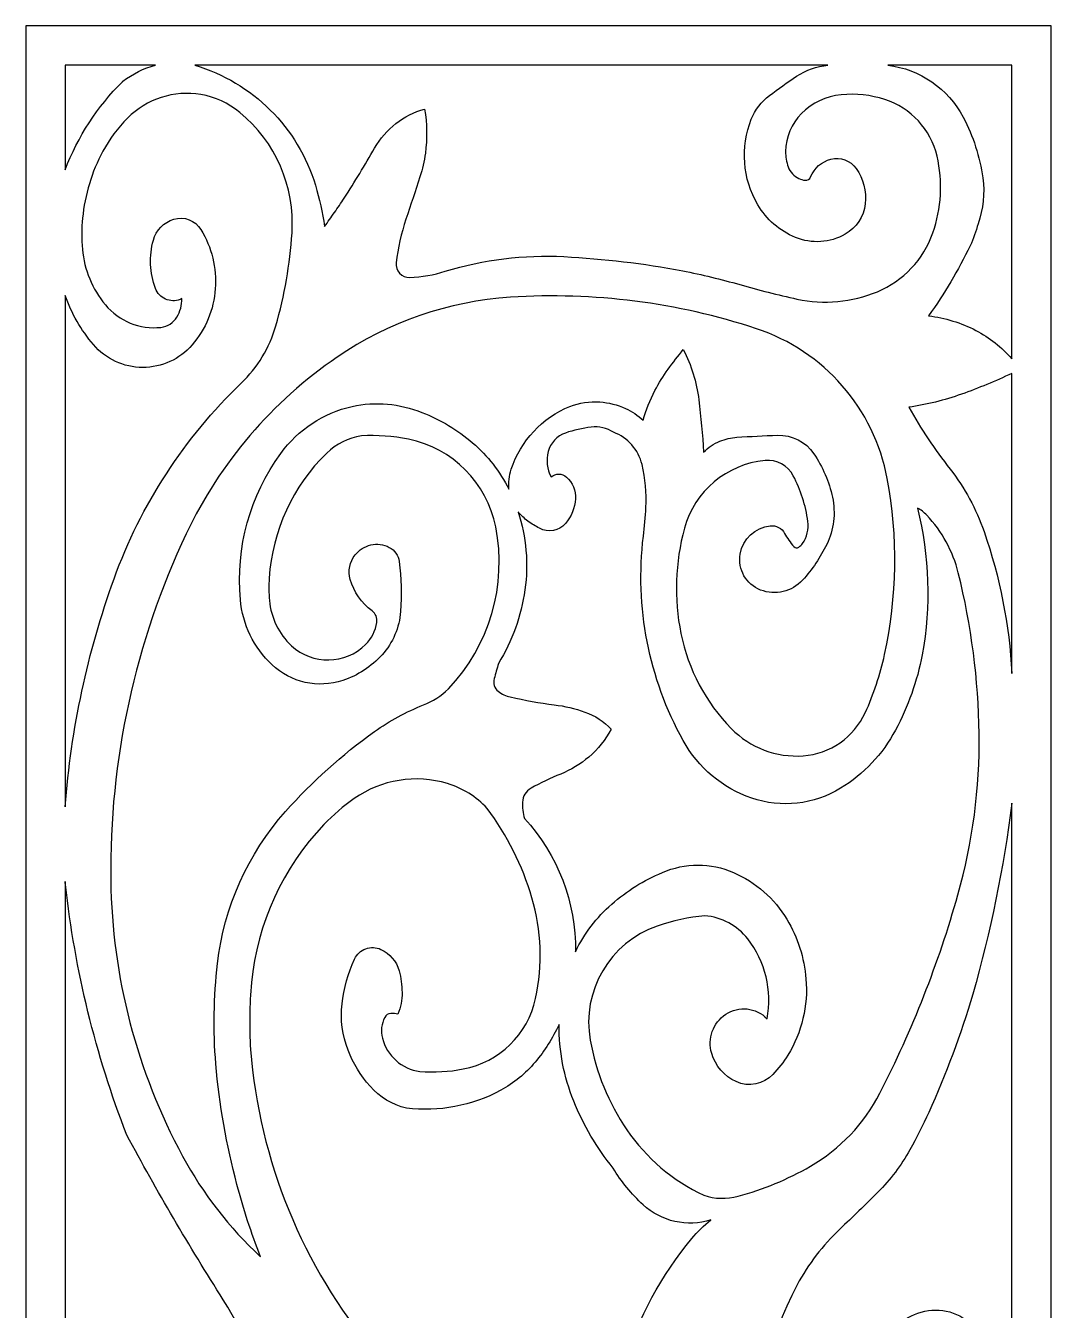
# Model space of a CAD drawing. Header units: centimetres. Extents: x 12.9 to 19.8, y -9 to 9.
# Drawn here: x 12.91 to 19.84, y 0.33 to 9 of the extents above; entities that cross this region are included whole.
import ezdxf

# ---------------------------------------------------------------- set-up
doc = ezdxf.new("R2010")
doc.units = ezdxf.units.CM
doc.header["$MEASUREMENT"] = 0
doc.layers.add('layer 1', color=7, linetype='Continuous')

msp = doc.modelspace()

# ---------------------------------------------------------------- linework, layer by layer
at = {"layer": 'layer 1', "color": 250}
for points, knots in [([(12.91471, 9.00069), (12.91471, 9.00069), (19.83723, 9.00069), (19.83723, 9.00069), (19.83723, 9.00069), (19.83723, 9.00069), (19.83723, -9.00021), (19.83723, -9.00021), (19.83723, -9.00021), (19.83723, -9.00021), (12.91471, -9.00021), (12.91471, -9.00021), (12.91471, -9.00021), (12.91471, -9.00021), (12.91471, 9.00069), (12.91471, 9.00069)], [0, 0, 0, 0, 0.2, 0.2, 0.2, 0.2, 0.4, 0.4, 0.4, 0.4, 0.6, 0.6, 0.6, 0.6, 1, 1, 1, 1]), ([(13.18116, 8.02821), (13.18116, 8.02821), (13.18116, 8.73424), (13.18116, 8.73424), (13.18116, 8.73424), (13.18116, 8.73424), (13.79047, 8.73424), (13.79047, 8.73424), (13.79047, 8.73424), (13.71083, 8.71307), (13.63626, 8.67622), (13.57109, 8.62579), (13.57109, 8.62579), (13.56984, 8.62481), (13.56863, 8.62373), (13.56752, 8.6226), (13.56752, 8.6226), (13.39846, 8.45374), (13.26685, 8.25129), (13.18118, 8.02823), (13.18118, 8.02823), (13.18118, 8.02823), (13.18116, 8.02821), (13.18116, 8.02821)], [0, 0, 0, 0, 0.1428571, 0.1428571, 0.1428571, 0.1428571, 0.2857143, 0.2857143, 0.2857143, 0.2857143, 0.4285714, 0.4285714, 0.4285714, 0.4285714, 0.5714286, 0.5714286, 0.5714286, 0.5714286, 0.7142857, 0.7142857, 0.7142857, 0.7142857, 1, 1, 1, 1]), ([(18.32966, 8.73424), (18.25397, 8.72714), (18.18124, 8.70136), (18.11799, 8.6592), (18.11799, 8.6592), (18.05566, 8.61766), (17.99449, 8.57447), (17.93455, 8.5296), (17.93455, 8.5296), (17.87961, 8.48853), (17.8372, 8.43301), (17.81201, 8.36921), (17.81201, 8.36921), (17.73744, 8.18036), (17.75363, 7.96789), (17.85605, 7.79258), (17.85605, 7.79258), (17.91423, 7.69304), (18.00342, 7.61543), (18.11006, 7.57164), (18.11006, 7.57164), (18.21943, 7.52675), (18.34328, 7.53466), (18.44601, 7.59319), (18.44601, 7.59319), (18.52139, 7.63614), (18.57172, 7.71243), (18.58151, 7.79863), (18.58151, 7.79863), (18.59106, 7.88294), (18.56927, 7.96776), (18.5202, 8.03699), (18.5202, 8.03699), (18.48177, 8.09117), (18.41403, 8.11611), (18.34967, 8.0997), (18.34967, 8.0997), (18.28765, 8.08389), (18.23682, 8.03964), (18.21268, 7.98035), (18.21268, 7.98035), (18.20661, 7.96541), (18.19142, 7.95621), (18.17536, 7.95773), (18.17536, 7.95773), (18.16076, 7.95909), (18.14651, 7.96298), (18.13324, 7.96918), (18.13324, 7.96918), (18.0999, 7.9848), (18.07406, 8.01296), (18.06135, 8.04751), (18.06135, 8.04751), (18.04903, 8.08105), (18.04295, 8.11658), (18.04342, 8.15231), (18.04342, 8.15231), (18.04469, 8.24814), (18.08313, 8.33984), (18.15053, 8.40798), (18.15053, 8.40798), (18.22262, 8.47985), (18.31749, 8.52447), (18.41881, 8.5342), (18.41881, 8.5342), (18.51819, 8.54376), (18.61851, 8.533), (18.71358, 8.50256), (18.71358, 8.50256), (18.88997, 8.44615), (19.02376, 8.30094), (19.06579, 8.12058), (19.06579, 8.12058), (19.10588, 7.9485), (19.09598, 7.76848), (19.03738, 7.60179), (19.03738, 7.60179), (18.97441, 7.4227), (18.83833, 7.27863), (18.66318, 7.20543), (18.66318, 7.20543), (18.49159, 7.13374), (18.30203, 7.11652), (18.12034, 7.15609), (18.12034, 7.15609), (17.99096, 7.18426), (17.86253, 7.21659), (17.73523, 7.25302), (17.73523, 7.25302), (17.60791, 7.28949), (17.47916, 7.32071), (17.3493, 7.34662), (17.3493, 7.34662), (17.08445, 7.39626), (16.81664, 7.42822), (16.54753, 7.44224), (16.54753, 7.44224), (16.27666, 7.45638), (16.00547, 7.42277), (15.74623, 7.34293), (15.74623, 7.34293), (15.66863, 7.31903), (15.58821, 7.30523), (15.50705, 7.30191), (15.50705, 7.30191), (15.48119, 7.30081), (15.45613, 7.31113), (15.43853, 7.33013), (15.43853, 7.33013), (15.42091, 7.34912), (15.41256, 7.37502), (15.4156, 7.40075), (15.4156, 7.40075), (15.42752, 7.50078), (15.44965, 7.59935), (15.48161, 7.69489), (15.48161, 7.69489), (15.5135, 7.79019), (15.54499, 7.88559), (15.57608, 7.98116), (15.57608, 7.98116), (15.59285, 8.03274), (15.60504, 8.08569), (15.61253, 8.13943), (15.61253, 8.13943), (15.62485, 8.2387), (15.6232, 8.33919), (15.60761, 8.43802), (15.60761, 8.43802), (15.46475, 8.398), (15.34346, 8.30339), (15.26992, 8.17453), (15.26992, 8.17453), (15.20446, 8.05983), (15.13588, 7.94692), (15.0643, 7.83595), (15.0643, 7.83595), (15.04297, 7.80359), (15.02113, 7.77156), (14.99878, 7.73992), (14.99878, 7.73992), (14.97647, 7.70836), (14.95427, 7.67674), (14.93214, 7.64505), (14.93214, 7.64505), (14.91867, 7.73938), (14.89803, 7.83251), (14.87039, 7.92369), (14.87039, 7.92369), (14.75211, 8.3136), (14.44644, 8.61797), (14.05596, 8.73424), (14.05596, 8.73424), (14.05596, 8.73424), (18.32968, 8.73424), (18.32968, 8.73424), (18.32968, 8.73424), (18.32968, 8.73424), (18.32966, 8.73424), (18.32966, 8.73424)], [0, 0, 0, 0, 0.0243902, 0.0243902, 0.0243902, 0.0243902, 0.0487805, 0.0487805, 0.0487805, 0.0487805, 0.0731707, 0.0731707, 0.0731707, 0.0731707, 0.097561, 0.097561, 0.097561, 0.097561, 0.1219512, 0.1219512, 0.1219512, 0.1219512, 0.1463415, 0.1463415, 0.1463415, 0.1463415, 0.1707317, 0.1707317, 0.1707317, 0.1707317, 0.195122, 0.195122, 0.195122, 0.195122, 0.2195122, 0.2195122, 0.2195122, 0.2195122, 0.2439024, 0.2439024, 0.2439024, 0.2439024, 0.2682927, 0.2682927, 0.2682927, 0.2682927, 0.2926829, 0.2926829, 0.2926829, 0.2926829, 0.3170732, 0.3170732, 0.3170732, 0.3170732, 0.3414634, 0.3414634, 0.3414634, 0.3414634, 0.3658537, 0.3658537, 0.3658537, 0.3658537, 0.3902439, 0.3902439, 0.3902439, 0.3902439, 0.4146341, 0.4146341, 0.4146341, 0.4146341, 0.4390244, 0.4390244, 0.4390244, 0.4390244, 0.4634146, 0.4634146, 0.4634146, 0.4634146, 0.4878049, 0.4878049, 0.4878049, 0.4878049, 0.5121951, 0.5121951, 0.5121951, 0.5121951, 0.5365854, 0.5365854, 0.5365854, 0.5365854, 0.5609756, 0.5609756, 0.5609756, 0.5609756, 0.5853659, 0.5853659, 0.5853659, 0.5853659, 0.6097561, 0.6097561, 0.6097561, 0.6097561, 0.6341463, 0.6341463, 0.6341463, 0.6341463, 0.6585366, 0.6585366, 0.6585366, 0.6585366, 0.6829268, 0.6829268, 0.6829268, 0.6829268, 0.7073171, 0.7073171, 0.7073171, 0.7073171, 0.7317073, 0.7317073, 0.7317073, 0.7317073, 0.7560976, 0.7560976, 0.7560976, 0.7560976, 0.7804878, 0.7804878, 0.7804878, 0.7804878, 0.804878, 0.804878, 0.804878, 0.804878, 0.8292683, 0.8292683, 0.8292683, 0.8292683, 0.8536585, 0.8536585, 0.8536585, 0.8536585, 0.8780488, 0.8780488, 0.8780488, 0.8780488, 0.902439, 0.902439, 0.902439, 0.902439, 0.9268293, 0.9268293, 0.9268293, 0.9268293, 0.9512195, 0.9512195, 0.9512195, 0.9512195, 1, 1, 1, 1]), ([(19.57078, 6.75323), (19.50161, 6.8306), (19.41959, 6.89536), (19.32827, 6.94465), (19.32827, 6.94465), (19.2284, 6.99559), (19.12046, 7.0288), (19.00922, 7.04282), (19.00922, 7.04282), (19.11615, 7.19192), (19.20981, 7.35005), (19.28919, 7.51547), (19.28919, 7.51547), (19.31201, 7.56304), (19.32994, 7.61282), (19.34274, 7.66401), (19.34274, 7.66401), (19.37836, 7.76305), (19.38933, 7.86925), (19.37468, 7.97347), (19.37468, 7.97347), (19.3546, 8.11647), (19.31002, 8.25489), (19.24287, 8.38272), (19.24287, 8.38272), (19.14096, 8.57668), (18.95042, 8.70809), (18.7329, 8.73424), (18.7329, 8.73424), (18.7329, 8.73424), (19.57078, 8.73424), (19.57078, 8.73424), (19.57078, 8.73424), (19.57078, 8.73424), (19.57078, 6.75323), (19.57078, 6.75323), (19.57078, 6.75323), (19.57078, 6.75323), (19.57078, 6.75323), (19.57078, 6.75323)], [0, 0, 0, 0, 0.0909091, 0.0909091, 0.0909091, 0.0909091, 0.1818182, 0.1818182, 0.1818182, 0.1818182, 0.2727273, 0.2727273, 0.2727273, 0.2727273, 0.3636364, 0.3636364, 0.3636364, 0.3636364, 0.4545455, 0.4545455, 0.4545455, 0.4545455, 0.5454545, 0.5454545, 0.5454545, 0.5454545, 0.6363636, 0.6363636, 0.6363636, 0.6363636, 0.7272727, 0.7272727, 0.7272727, 0.7272727, 0.8181818, 0.8181818, 0.8181818, 0.8181818, 1, 1, 1, 1]), ([(13.18116, 3.72829), (13.18116, 3.72829), (13.18116, 7.17892), (13.18116, 7.17892), (13.18116, 7.17892), (13.22406, 7.05821), (13.28854, 6.94635), (13.37148, 6.84871), (13.37148, 6.84871), (13.45463, 6.75105), (13.57632, 6.69461), (13.70457, 6.69425), (13.70457, 6.69425), (13.83283, 6.6939), (13.95434, 6.74906), (14.03802, 6.84627), (14.03802, 6.84627), (14.12972, 6.95262), (14.18462, 7.08563), (14.19455, 7.22571), (14.19455, 7.22571), (14.20449, 7.36553), (14.17064, 7.50491), (14.09765, 7.62457), (14.09765, 7.62457), (14.05944, 7.68717), (13.98384, 7.716), (13.9137, 7.69465), (13.9137, 7.69465), (13.84672, 7.67428), (13.79493, 7.62102), (13.77649, 7.55351), (13.77649, 7.55351), (13.74707, 7.44579), (13.75225, 7.33163), (13.79131, 7.22702), (13.79131, 7.22702), (13.80328, 7.19507), (13.82758, 7.16923), (13.85876, 7.15531), (13.85876, 7.15531), (13.88996, 7.1414), (13.92524, 7.14053), (13.95705, 7.15299), (13.95705, 7.15299), (13.96107, 7.15458), (13.96484, 7.1567), (13.96826, 7.15931), (13.96826, 7.15931), (13.96937, 7.11552), (13.95812, 7.07228), (13.93578, 7.03458), (13.93578, 7.03458), (13.91265, 6.99554), (13.8724, 6.96973), (13.82729, 6.96495), (13.82729, 6.96495), (13.68476, 6.94985), (13.54405, 7.00716), (13.4525, 7.11744), (13.4525, 7.11744), (13.36442, 7.22358), (13.31045, 7.35394), (13.29765, 7.49126), (13.29765, 7.49126), (13.29111, 7.56148), (13.29133, 7.63218), (13.2983, 7.70235), (13.2983, 7.70235), (13.31395, 7.86011), (13.36045, 8.01334), (13.43511, 8.15321), (13.43511, 8.15321), (13.47982, 8.23519), (13.53589, 8.31045), (13.60169, 8.37676), (13.60169, 8.37676), (13.73099, 8.50709), (13.91569, 8.56661), (14.0968, 8.53648), (14.0968, 8.53648), (14.19342, 8.51962), (14.28406, 8.47804), (14.35988, 8.41582), (14.35988, 8.41582), (14.60137, 8.21764), (14.73255, 7.91494), (14.71234, 7.6032), (14.71234, 7.6032), (14.69851, 7.39048), (14.66184, 7.17981), (14.60304, 6.97493), (14.60304, 6.97493), (14.56074, 6.82756), (14.4801, 6.69396), (14.36946, 6.58784), (14.36946, 6.58784), (13.98556, 6.21966), (13.69191, 5.76807), (13.51115, 5.26784), (13.51115, 5.26784), (13.33195, 4.77192), (13.22096, 4.25409), (13.18116, 3.72829), (13.18116, 3.72829), (13.18116, 3.72829), (13.18116, 3.72829), (13.18116, 3.72829)], [0, 0, 0, 0, 0.0357143, 0.0357143, 0.0357143, 0.0357143, 0.0714286, 0.0714286, 0.0714286, 0.0714286, 0.1071429, 0.1071429, 0.1071429, 0.1071429, 0.1428571, 0.1428571, 0.1428571, 0.1428571, 0.1785714, 0.1785714, 0.1785714, 0.1785714, 0.2142857, 0.2142857, 0.2142857, 0.2142857, 0.25, 0.25, 0.25, 0.25, 0.2857143, 0.2857143, 0.2857143, 0.2857143, 0.3214286, 0.3214286, 0.3214286, 0.3214286, 0.3571429, 0.3571429, 0.3571429, 0.3571429, 0.3928571, 0.3928571, 0.3928571, 0.3928571, 0.4285714, 0.4285714, 0.4285714, 0.4285714, 0.4642857, 0.4642857, 0.4642857, 0.4642857, 0.5, 0.5, 0.5, 0.5, 0.5357143, 0.5357143, 0.5357143, 0.5357143, 0.5714286, 0.5714286, 0.5714286, 0.5714286, 0.6071429, 0.6071429, 0.6071429, 0.6071429, 0.6428571, 0.6428571, 0.6428571, 0.6428571, 0.6785714, 0.6785714, 0.6785714, 0.6785714, 0.7142857, 0.7142857, 0.7142857, 0.7142857, 0.75, 0.75, 0.75, 0.75, 0.7857143, 0.7857143, 0.7857143, 0.7857143, 0.8214286, 0.8214286, 0.8214286, 0.8214286, 0.8571429, 0.8571429, 0.8571429, 0.8571429, 0.8928571, 0.8928571, 0.8928571, 0.8928571, 0.9285714, 0.9285714, 0.9285714, 0.9285714, 1, 1, 1, 1]), ([(16.17661, 5.87196), (16.11624, 5.99178), (16.03276, 6.09842), (15.93095, 6.18578), (15.93095, 6.18578), (15.8294, 6.27292), (15.71385, 6.34218), (15.58914, 6.39066), (15.58914, 6.39066), (15.43951, 6.45103), (15.27537, 6.46532), (15.11759, 6.43167), (15.11759, 6.43167), (14.92416, 6.38745), (14.75336, 6.27482), (14.63663, 6.11438), (14.63663, 6.11438), (14.42905, 5.82908), (14.33206, 5.47841), (14.36372, 5.12701), (14.36372, 5.12701), (14.37884, 4.95931), (14.45473, 4.80303), (14.57723, 4.68752), (14.57723, 4.68752), (14.70479, 4.56728), (14.88781, 4.52659), (15.05423, 4.58167), (15.05423, 4.58167), (15.15649, 4.6155), (15.24817, 4.67531), (15.3203, 4.75528), (15.3203, 4.75528), (15.39322, 4.83615), (15.43704, 4.93897), (15.44483, 5.04757), (15.44483, 5.04757), (15.45291, 5.16004), (15.44981, 5.27302), (15.43558, 5.38489), (15.43558, 5.38489), (15.4304, 5.42564), (15.40559, 5.46124), (15.3691, 5.48018), (15.3691, 5.48018), (15.3308, 5.50008), (15.28671, 5.50573), (15.24462, 5.49612), (15.24462, 5.49612), (15.20265, 5.48654), (15.1652, 5.46296), (15.13845, 5.42922), (15.13845, 5.42922), (15.10133, 5.38243), (15.08905, 5.32066), (15.10548, 5.26322), (15.10548, 5.26322), (15.12969, 5.1786), (15.1813, 5.10448), (15.25225, 5.0524), (15.25225, 5.0524), (15.27691, 5.03433), (15.28946, 5.00405), (15.28486, 4.97385), (15.28486, 4.97385), (15.27628, 4.91746), (15.24982, 4.86531), (15.2094, 4.82509), (15.2094, 4.82509), (15.07214, 4.68846), (14.85125, 4.68469), (14.70908, 4.81618), (14.70908, 4.81618), (14.62321, 4.89569), (14.57008, 5.00447), (14.5601, 5.12107), (14.5601, 5.12107), (14.55576, 5.17163), (14.55516, 5.22244), (14.55826, 5.27309), (14.55826, 5.27309), (14.57897, 5.59251), (14.71745, 5.89307), (14.94665, 6.11648), (14.94665, 6.11648), (15.01073, 6.17895), (15.09291, 6.21964), (15.18144, 6.23275), (15.18144, 6.23275), (15.2875, 6.23833), (15.39389, 6.23049), (15.49798, 6.20943), (15.49798, 6.20943), (15.79545, 6.14938), (16.02778, 5.91605), (16.08698, 5.61842), (16.08698, 5.61842), (16.16539, 5.22393), (16.04605, 4.81569), (15.76774, 4.5253), (15.76774, 4.5253), (15.7197, 4.47806), (15.66262, 4.44099), (15.59993, 4.41631), (15.59993, 4.41631), (15.48284, 4.37022), (15.37185, 4.30997), (15.26941, 4.23689), (15.26941, 4.23689), (15.04967, 4.08014), (14.84826, 3.89931), (14.66879, 3.69771), (14.66879, 3.69771), (14.41359, 3.41096), (14.25331, 3.05257), (14.20983, 2.67117), (14.20983, 2.67117), (14.18419, 2.44625), (14.18017, 2.21944), (14.19784, 1.99377), (14.19784, 1.99377), (14.22231, 1.71899), (14.27002, 1.4468), (14.34045, 1.18008), (14.34045, 1.18008), (14.38409, 1.01479), (14.43715, 0.85217), (14.49942, 0.69296), (14.49942, 0.69296), (14.28864, 0.88868), (14.11121, 1.11759), (13.97424, 1.37053), (13.97424, 1.37053), (13.66429, 1.94294), (13.4978, 2.58228), (13.48906, 3.23317), (13.48906, 3.23317), (13.47821, 4.04133), (13.65267, 4.84157), (13.99879, 5.57194), (13.99879, 5.57194), (14.22642, 6.05232), (14.57783, 6.46376), (15.01662, 6.76386), (15.01662, 6.76386), (15.3634, 7.00104), (15.76781, 7.14062), (16.18704, 7.16793), (16.18704, 7.16793), (16.74855, 7.20449), (17.31202, 7.13244), (17.84629, 6.95586), (17.84629, 6.95586), (18.30322, 6.80491), (18.64194, 6.41675), (18.73015, 5.9437), (18.73015, 5.9437), (18.80336, 5.55071), (18.79715, 5.14686), (18.712, 4.75626), (18.712, 4.75626), (18.68256, 4.62131), (18.63874, 4.48988), (18.58133, 4.36426), (18.58133, 4.36426), (18.50535, 4.19803), (18.34456, 4.08648), (18.16228, 4.07335), (18.16228, 4.07335), (17.98154, 4.06033), (17.8041, 4.12757), (17.6773, 4.25704), (17.6773, 4.25704), (17.50444, 4.43353), (17.38635, 4.65641), (17.33726, 4.89855), (17.33726, 4.89855), (17.28956, 5.13387), (17.29771, 5.37723), (17.361, 5.60886), (17.361, 5.60886), (17.42943, 5.85952), (17.64632, 6.04169), (17.90503, 6.06615), (17.90503, 6.06615), (17.98368, 6.0736), (18.05905, 6.03267), (18.09579, 5.96274), (18.09579, 5.96274), (18.14611, 5.8668), (18.17936, 5.7628), (18.19406, 5.65549), (18.19406, 5.65549), (18.20127, 5.60285), (18.1882, 5.54941), (18.15759, 5.506), (18.15759, 5.506), (18.151, 5.49664), (18.14294, 5.4884), (18.13371, 5.48161), (18.13371, 5.48161), (18.12322, 5.47384), (18.1085, 5.47536), (18.09979, 5.48509), (18.09979, 5.48509), (18.0754, 5.51232), (18.05436, 5.54235), (18.03708, 5.57456), (18.03708, 5.57456), (18.01821, 5.60966), (17.97995, 5.62979), (17.94036, 5.62536), (17.94036, 5.62536), (17.83771, 5.61393), (17.75502, 5.53617), (17.73746, 5.4344), (17.73746, 5.4344), (17.71966, 5.33109), (17.77715, 5.22965), (17.87503, 5.19209), (17.87503, 5.19209), (17.97426, 5.15396), (18.08659, 5.18052), (18.15812, 5.25913), (18.15812, 5.25913), (18.22376, 5.3312), (18.27876, 5.41224), (18.32146, 5.49988), (18.32146, 5.49988), (18.36957, 5.59859), (18.38312, 5.71052), (18.35992, 5.81783), (18.35992, 5.81783), (18.33714, 5.92317), (18.29442, 6.02311), (18.23396, 6.11233), (18.23396, 6.11233), (18.17916, 6.19322), (18.08675, 6.24027), (17.98911, 6.23695), (17.98911, 6.23695), (17.89757, 6.23386), (17.80609, 6.22913), (17.71471, 6.22274), (17.71471, 6.22274), (17.67553, 6.22), (17.63705, 6.21113), (17.60063, 6.19646), (17.60063, 6.19646), (17.55923, 6.17951), (17.52164, 6.15445), (17.49008, 6.12276), (17.49008, 6.12276), (17.48323, 6.24085), (17.47246, 6.3587), (17.45783, 6.47611), (17.45783, 6.47611), (17.4431, 6.59438), (17.40776, 6.70913), (17.35341, 6.81523), (17.35341, 6.81523), (17.31788, 6.77175), (17.28364, 6.72726), (17.25072, 6.68177), (17.25072, 6.68177), (17.21778, 6.63623), (17.18801, 6.58851), (17.16159, 6.53891), (17.16159, 6.53891), (17.12823, 6.47479), (17.10145, 6.40746), (17.08166, 6.33793), (17.08166, 6.33793), (17.04658, 6.37072), (17.00649, 6.3977), (16.96292, 6.41786), (16.96292, 6.41786), (16.90816, 6.44274), (16.84936, 6.45744), (16.78935, 6.46126), (16.78935, 6.46126), (16.72101, 6.46557), (16.65254, 6.45547), (16.58838, 6.43155), (16.58838, 6.43155), (16.40038, 6.35473), (16.25544, 6.19965), (16.19164, 6.00683), (16.19164, 6.00683), (16.17728, 5.96341), (16.17214, 5.9175), (16.17661, 5.87198), (16.17661, 5.87198), (16.17661, 5.87198), (16.17661, 5.87196), (16.17661, 5.87196)], [0, 0, 0, 0, 0.0133333, 0.0133333, 0.0133333, 0.0133333, 0.0266667, 0.0266667, 0.0266667, 0.0266667, 0.04, 0.04, 0.04, 0.04, 0.0533333, 0.0533333, 0.0533333, 0.0533333, 0.0666667, 0.0666667, 0.0666667, 0.0666667, 0.08, 0.08, 0.08, 0.08, 0.0933333, 0.0933333, 0.0933333, 0.0933333, 0.1066667, 0.1066667, 0.1066667, 0.1066667, 0.12, 0.12, 0.12, 0.12, 0.1333333, 0.1333333, 0.1333333, 0.1333333, 0.1466667, 0.1466667, 0.1466667, 0.1466667, 0.16, 0.16, 0.16, 0.16, 0.1733333, 0.1733333, 0.1733333, 0.1733333, 0.1866667, 0.1866667, 0.1866667, 0.1866667, 0.2, 0.2, 0.2, 0.2, 0.2133333, 0.2133333, 0.2133333, 0.2133333, 0.2266667, 0.2266667, 0.2266667, 0.2266667, 0.24, 0.24, 0.24, 0.24, 0.2533333, 0.2533333, 0.2533333, 0.2533333, 0.2666667, 0.2666667, 0.2666667, 0.2666667, 0.28, 0.28, 0.28, 0.28, 0.2933333, 0.2933333, 0.2933333, 0.2933333, 0.3066667, 0.3066667, 0.3066667, 0.3066667, 0.32, 0.32, 0.32, 0.32, 0.3333333, 0.3333333, 0.3333333, 0.3333333, 0.3466667, 0.3466667, 0.3466667, 0.3466667, 0.36, 0.36, 0.36, 0.36, 0.3733333, 0.3733333, 0.3733333, 0.3733333, 0.3866667, 0.3866667, 0.3866667, 0.3866667, 0.4, 0.4, 0.4, 0.4, 0.4133333, 0.4133333, 0.4133333, 0.4133333, 0.4266667, 0.4266667, 0.4266667, 0.4266667, 0.44, 0.44, 0.44, 0.44, 0.4533333, 0.4533333, 0.4533333, 0.4533333, 0.4666667, 0.4666667, 0.4666667, 0.4666667, 0.48, 0.48, 0.48, 0.48, 0.4933333, 0.4933333, 0.4933333, 0.4933333, 0.5066667, 0.5066667, 0.5066667, 0.5066667, 0.52, 0.52, 0.52, 0.52, 0.5333333, 0.5333333, 0.5333333, 0.5333333, 0.5466667, 0.5466667, 0.5466667, 0.5466667, 0.56, 0.56, 0.56, 0.56, 0.5733333, 0.5733333, 0.5733333, 0.5733333, 0.5866667, 0.5866667, 0.5866667, 0.5866667, 0.6, 0.6, 0.6, 0.6, 0.6133333, 0.6133333, 0.6133333, 0.6133333, 0.6266667, 0.6266667, 0.6266667, 0.6266667, 0.64, 0.64, 0.64, 0.64, 0.6533333, 0.6533333, 0.6533333, 0.6533333, 0.6666667, 0.6666667, 0.6666667, 0.6666667, 0.68, 0.68, 0.68, 0.68, 0.6933333, 0.6933333, 0.6933333, 0.6933333, 0.7066667, 0.7066667, 0.7066667, 0.7066667, 0.72, 0.72, 0.72, 0.72, 0.7333333, 0.7333333, 0.7333333, 0.7333333, 0.7466667, 0.7466667, 0.7466667, 0.7466667, 0.76, 0.76, 0.76, 0.76, 0.7733333, 0.7733333, 0.7733333, 0.7733333, 0.7866667, 0.7866667, 0.7866667, 0.7866667, 0.8, 0.8, 0.8, 0.8, 0.8133333, 0.8133333, 0.8133333, 0.8133333, 0.8266667, 0.8266667, 0.8266667, 0.8266667, 0.84, 0.84, 0.84, 0.84, 0.8533333, 0.8533333, 0.8533333, 0.8533333, 0.8666667, 0.8666667, 0.8666667, 0.8666667, 0.88, 0.88, 0.88, 0.88, 0.8933333, 0.8933333, 0.8933333, 0.8933333, 0.9066667, 0.9066667, 0.9066667, 0.9066667, 0.92, 0.92, 0.92, 0.92, 0.9333333, 0.9333333, 0.9333333, 0.9333333, 0.9466667, 0.9466667, 0.9466667, 0.9466667, 0.96, 0.96, 0.96, 0.96, 0.9733333, 0.9733333, 0.9733333, 0.9733333, 1, 1, 1, 1]), ([(19.57078, 4.62973), (19.55378, 4.95616), (19.49065, 5.27843), (19.38321, 5.58713), (19.38321, 5.58713), (19.33023, 5.73931), (19.25263, 5.88172), (19.15345, 6.00871), (19.15345, 6.00871), (19.1019, 6.0747), (19.05286, 6.14264), (19.00643, 6.21231), (19.00643, 6.21231), (18.96, 6.28199), (18.91607, 6.35332), (18.87473, 6.42615), (18.87473, 6.42615), (18.99625, 6.4433), (19.1157, 6.47265), (19.23134, 6.51374), (19.23134, 6.51374), (19.34674, 6.55476), (19.46003, 6.60151), (19.57078, 6.65379), (19.57078, 6.65379), (19.57078, 6.65379), (19.57078, 4.62975), (19.57078, 4.62975), (19.57078, 4.62975), (19.57078, 4.62975), (19.57078, 4.62973), (19.57078, 4.62973)], [0, 0, 0, 0, 0.1111111, 0.1111111, 0.1111111, 0.1111111, 0.2222222, 0.2222222, 0.2222222, 0.2222222, 0.3333333, 0.3333333, 0.3333333, 0.3333333, 0.4444444, 0.4444444, 0.4444444, 0.4444444, 0.5555556, 0.5555556, 0.5555556, 0.5555556, 0.6666667, 0.6666667, 0.6666667, 0.6666667, 0.7777778, 0.7777778, 0.7777778, 0.7777778, 1, 1, 1, 1]), ([(16.62545, 2.75139), (16.62927, 3.08426), (16.50628, 3.40589), (16.28123, 3.65122), (16.28123, 3.65122), (16.27096, 3.68666), (16.26641, 3.72353), (16.26779, 3.7604), (16.26779, 3.7604), (16.26922, 3.79957), (16.29108, 3.83515), (16.32536, 3.85416), (16.32536, 3.85416), (16.39017, 3.89011), (16.45711, 3.92214), (16.52576, 3.95005), (16.52576, 3.95005), (16.59481, 3.9781), (16.65895, 4.01687), (16.7159, 4.06495), (16.7159, 4.06495), (16.77718, 4.11788), (16.82816, 4.18162), (16.86635, 4.25302), (16.86635, 4.25302), (16.81738, 4.30532), (16.75652, 4.34503), (16.68892, 4.36877), (16.68892, 4.36877), (16.6221, 4.39224), (16.553, 4.40859), (16.48274, 4.41754), (16.48274, 4.41754), (16.38274, 4.4303), (16.2834, 4.44792), (16.18511, 4.47036), (16.18511, 4.47036), (16.15566, 4.47708), (16.12803, 4.49026), (16.10427, 4.50891), (16.10427, 4.50891), (16.07861, 4.52905), (16.06769, 4.56277), (16.07664, 4.59415), (16.07664, 4.59415), (16.08636, 4.6281), (16.09605, 4.66206), (16.1057, 4.69603), (16.1057, 4.69603), (16.19825, 4.84807), (16.25892, 5.01727), (16.28407, 5.19347), (16.28407, 5.19347), (16.30928, 5.37017), (16.29388, 5.55019), (16.23894, 5.71999), (16.23894, 5.71999), (16.25803, 5.69614), (16.28014, 5.67492), (16.30475, 5.65681), (16.30475, 5.65681), (16.32932, 5.63874), (16.35533, 5.62277), (16.38254, 5.60906), (16.38254, 5.60906), (16.44134, 5.57632), (16.51501, 5.58983), (16.55823, 5.64142), (16.55823, 5.64142), (16.59749, 5.68821), (16.62078, 5.74627), (16.62471, 5.80722), (16.62471, 5.80722), (16.62831, 5.86287), (16.60618, 5.91707), (16.56464, 5.9543), (16.56464, 5.9543), (16.53505, 5.98081), (16.4904, 5.98126), (16.46034, 5.95526), (16.46034, 5.95526), (16.43305, 6.00779), (16.42631, 6.06862), (16.44138, 6.12586), (16.44138, 6.12586), (16.45684, 6.18467), (16.5007, 6.23188), (16.55816, 6.25169), (16.55816, 6.25169), (16.61444, 6.27107), (16.67262, 6.2844), (16.73171, 6.29144), (16.73171, 6.29144), (16.78444, 6.29774), (16.83774, 6.28543), (16.88241, 6.25673), (16.88241, 6.25673), (16.97853, 6.22031), (17.05051, 6.1387), (17.07476, 6.03881), (17.07476, 6.03881), (17.09772, 5.94414), (17.10661, 5.84659), (17.10114, 5.74936), (17.10114, 5.74936), (17.0975, 5.68459), (17.09178, 5.61994), (17.08401, 5.55553), (17.08401, 5.55553), (17.02637, 5.07868), (17.12023, 4.59607), (17.35249, 4.17563), (17.35249, 4.17563), (17.45319, 3.99338), (17.61792, 3.85514), (17.81491, 3.78769), (17.81491, 3.78769), (18.01486, 3.71924), (18.23472, 3.74345), (18.41488, 3.85386), (18.41488, 3.85386), (18.57103, 3.94954), (18.69886, 4.08492), (18.7854, 4.24632), (18.7854, 4.24632), (18.87092, 4.4058), (18.93173, 4.57727), (18.96579, 4.75499), (18.96579, 4.75499), (19.02593, 5.08375), (19.01483, 5.42144), (18.9332, 5.74551), (18.9332, 5.74551), (18.95685, 5.73308), (18.97829, 5.71682), (18.9966, 5.69737), (18.9966, 5.69737), (19.0998, 5.58796), (19.17312, 5.45376), (19.2095, 5.30782), (19.2095, 5.30782), (19.29807, 4.95248), (19.34522, 4.58799), (19.35, 4.2218), (19.35, 4.2218), (19.3548, 3.85494), (19.30665, 3.48922), (19.20707, 3.13611), (19.20707, 3.13611), (19.07651, 2.67318), (18.89995, 2.22436), (18.68015, 1.79653), (18.68015, 1.79653), (18.57434, 1.59055), (18.41138, 1.41926), (18.21096, 1.30324), (18.21096, 1.30324), (18.05796, 1.21469), (17.89399, 1.14651), (17.72333, 1.10044), (17.72333, 1.10044), (17.64735, 1.07994), (17.56697, 1.08231), (17.49232, 1.10721), (17.49232, 1.10721), (17.28266, 1.20558), (17.10301, 1.35836), (16.97219, 1.54948), (16.97219, 1.54948), (16.84802, 1.73087), (16.76382, 1.93669), (16.72523, 2.15309), (16.72523, 2.15309), (16.66565, 2.48623), (16.85787, 2.8134), (17.1776, 2.92424), (17.1776, 2.92424), (17.28127, 2.96013), (17.38894, 2.98338), (17.49817, 2.9935), (17.49817, 2.9935), (17.61238, 2.98447), (17.71765, 2.92788), (17.78823, 2.83764), (17.78823, 2.83764), (17.90739, 2.68522), (17.95492, 2.4886), (17.91865, 2.29855), (17.91865, 2.29855), (17.84546, 2.37533), (17.72773, 2.38821), (17.6398, 2.3289), (17.6398, 2.3289), (17.55395, 2.27099), (17.5155, 2.16426), (17.54489, 2.06495), (17.54489, 2.06495), (17.56986, 1.98044), (17.63013, 1.91092), (17.71026, 1.87427), (17.71026, 1.87427), (17.79472, 1.83563), (17.89433, 1.85506), (17.95798, 1.92271), (17.95798, 1.92271), (17.99576, 1.96284), (18.02953, 2.00657), (18.05879, 2.05327), (18.05879, 2.05327), (18.15341, 2.20716), (18.1964, 2.38716), (18.18144, 2.56719), (18.18144, 2.56719), (18.16962, 2.70951), (18.12572, 2.84724), (18.05296, 2.97014), (18.05296, 2.97014), (17.96818, 3.11032), (17.84202, 3.22064), (17.69179, 3.28597), (17.69179, 3.28597), (17.5387, 3.35249), (17.36495, 3.35236), (17.212, 3.2855), (17.212, 3.2855), (17.08707, 3.23353), (16.97152, 3.16142), (16.86995, 3.07202), (16.86995, 3.07202), (16.76807, 2.98231), (16.68499, 2.87337), (16.62545, 2.75139), (16.62545, 2.75139), (16.62545, 2.75139), (16.62545, 2.75139), (16.62545, 2.75139)], [0, 0, 0, 0, 0.0166667, 0.0166667, 0.0166667, 0.0166667, 0.0333333, 0.0333333, 0.0333333, 0.0333333, 0.05, 0.05, 0.05, 0.05, 0.0666667, 0.0666667, 0.0666667, 0.0666667, 0.0833333, 0.0833333, 0.0833333, 0.0833333, 0.1, 0.1, 0.1, 0.1, 0.1166667, 0.1166667, 0.1166667, 0.1166667, 0.1333333, 0.1333333, 0.1333333, 0.1333333, 0.15, 0.15, 0.15, 0.15, 0.1666667, 0.1666667, 0.1666667, 0.1666667, 0.1833333, 0.1833333, 0.1833333, 0.1833333, 0.2, 0.2, 0.2, 0.2, 0.2166667, 0.2166667, 0.2166667, 0.2166667, 0.2333333, 0.2333333, 0.2333333, 0.2333333, 0.25, 0.25, 0.25, 0.25, 0.2666667, 0.2666667, 0.2666667, 0.2666667, 0.2833333, 0.2833333, 0.2833333, 0.2833333, 0.3, 0.3, 0.3, 0.3, 0.3166667, 0.3166667, 0.3166667, 0.3166667, 0.3333333, 0.3333333, 0.3333333, 0.3333333, 0.35, 0.35, 0.35, 0.35, 0.3666667, 0.3666667, 0.3666667, 0.3666667, 0.3833333, 0.3833333, 0.3833333, 0.3833333, 0.4, 0.4, 0.4, 0.4, 0.4166667, 0.4166667, 0.4166667, 0.4166667, 0.4333333, 0.4333333, 0.4333333, 0.4333333, 0.45, 0.45, 0.45, 0.45, 0.4666667, 0.4666667, 0.4666667, 0.4666667, 0.4833333, 0.4833333, 0.4833333, 0.4833333, 0.5, 0.5, 0.5, 0.5, 0.5166667, 0.5166667, 0.5166667, 0.5166667, 0.5333333, 0.5333333, 0.5333333, 0.5333333, 0.55, 0.55, 0.55, 0.55, 0.5666667, 0.5666667, 0.5666667, 0.5666667, 0.5833333, 0.5833333, 0.5833333, 0.5833333, 0.6, 0.6, 0.6, 0.6, 0.6166667, 0.6166667, 0.6166667, 0.6166667, 0.6333333, 0.6333333, 0.6333333, 0.6333333, 0.65, 0.65, 0.65, 0.65, 0.6666667, 0.6666667, 0.6666667, 0.6666667, 0.6833333, 0.6833333, 0.6833333, 0.6833333, 0.7, 0.7, 0.7, 0.7, 0.7166667, 0.7166667, 0.7166667, 0.7166667, 0.7333333, 0.7333333, 0.7333333, 0.7333333, 0.75, 0.75, 0.75, 0.75, 0.7666667, 0.7666667, 0.7666667, 0.7666667, 0.7833333, 0.7833333, 0.7833333, 0.7833333, 0.8, 0.8, 0.8, 0.8, 0.8166667, 0.8166667, 0.8166667, 0.8166667, 0.8333333, 0.8333333, 0.8333333, 0.8333333, 0.85, 0.85, 0.85, 0.85, 0.8666667, 0.8666667, 0.8666667, 0.8666667, 0.8833333, 0.8833333, 0.8833333, 0.8833333, 0.9, 0.9, 0.9, 0.9, 0.9166667, 0.9166667, 0.9166667, 0.9166667, 0.9333333, 0.9333333, 0.9333333, 0.9333333, 0.95, 0.95, 0.95, 0.95, 0.9666667, 0.9666667, 0.9666667, 0.9666667, 1, 1, 1, 1]), ([(16.51434, 2.25882), (16.5137, 2.0821), (16.54737, 1.90701), (16.61355, 1.74313), (16.61355, 1.74313), (16.67943, 1.57992), (16.76909, 1.42739), (16.87964, 1.29042), (16.87964, 1.29042), (16.93523, 1.19882), (17.00343, 1.11554), (17.08227, 1.043), (17.08227, 1.043), (17.20559, 0.92957), (17.37983, 0.89049), (17.53971, 0.94058), (17.53971, 0.94058), (17.49214, 0.9036), (17.44875, 0.86152), (17.41029, 0.81512), (17.41029, 0.81512), (17.20496, 0.5672), (17.05046, 0.28141), (16.95557, -0.02618), (16.95557, -0.02618), (16.93748, -0.0848), (16.92323, -0.14454), (16.91296, -0.20504), (16.91296, -0.20504), (17.05214, -0.19426), (17.18828, -0.15895), (17.31515, -0.10066), (17.31515, -0.10066), (17.36433, -0.07808), (17.41475, -0.05834), (17.46619, -0.04152), (17.46619, -0.04152), (17.52019, -0.02388), (17.57609, -0.01269), (17.63272, -0.00818), (17.63272, -0.00818), (17.66522, -0.00559), (17.69447, -0.0279), (17.70066, -0.0599), (17.70066, -0.0599), (17.71415, -0.12994), (17.70448, -0.20247), (17.67314, -0.26655), (17.67314, -0.26655), (17.6185, -0.37837), (17.59565, -0.50303), (17.6072, -0.62698), (17.6072, -0.62698), (17.61499, -0.71101), (17.62984, -0.79422), (17.65157, -0.87578), (17.65157, -0.87578), (17.70282, -1.06802), (17.78747, -1.2497), (17.9017, -1.41257), (17.9017, -1.41257), (17.81543, -1.33173), (17.72187, -1.25906), (17.62223, -1.19543), (17.62223, -1.19543), (17.52278, -1.13194), (17.42192, -1.0707), (17.31968, -1.01179), (17.31968, -1.01179), (17.07711, -0.87197), (16.81528, -0.76872), (16.54255, -0.70534), (16.54255, -0.70534), (16.37269, -0.66586), (16.20687, -0.61058), (16.04728, -0.54028), (16.04728, -0.54028), (15.74532, -0.40434), (15.47799, -0.20165), (15.2655, 0.05234), (15.2655, 0.05234), (14.78293, 0.62913), (14.4918, 1.34228), (14.43255, 2.09199), (14.43255, 2.09199), (14.42262, 2.24204), (14.4248, 2.3927), (14.4391, 2.5424), (14.4391, 2.5424), (14.47733, 2.94298), (14.64958, 3.3192), (14.92772, 3.60999), (14.92772, 3.60999), (14.9902, 3.67442), (15.05865, 3.73282), (15.1321, 3.78437), (15.1321, 3.78437), (15.31525, 3.91293), (15.54747, 3.95028), (15.76173, 3.88578), (15.76173, 3.88578), (15.86417, 3.85491), (15.95658, 3.79723), (16.0293, 3.71873), (16.0293, 3.71873), (16.16524, 3.53734), (16.26759, 3.33295), (16.33144, 3.11546), (16.33144, 3.11546), (16.39636, 2.89432), (16.4048, 2.66034), (16.35598, 2.43509), (16.35598, 2.43509), (16.30366, 2.19331), (16.1116, 2.00614), (15.86859, 1.95974), (15.86859, 1.95974), (15.772, 1.94131), (15.67343, 1.93555), (15.57534, 1.94261), (15.57534, 1.94261), (15.45318, 1.95895), (15.35306, 2.04788), (15.32227, 2.16723), (15.32227, 2.16723), (15.31005, 2.21455), (15.31575, 2.26476), (15.33824, 2.30815), (15.33824, 2.30815), (15.34616, 2.32347), (15.36151, 2.33356), (15.37872, 2.33481), (15.37872, 2.33481), (15.39498, 2.33595), (15.41131, 2.33417), (15.42692, 2.32952), (15.42692, 2.32952), (15.44608, 2.37582), (15.45566, 2.42549), (15.4551, 2.47558), (15.4551, 2.47558), (15.45454, 2.52534), (15.44778, 2.57485), (15.43491, 2.62293), (15.43491, 2.62293), (15.41685, 2.68644), (15.37211, 2.73893), (15.31228, 2.76684), (15.31228, 2.76684), (15.28008, 2.78183), (15.24323, 2.78335), (15.20991, 2.77104), (15.20991, 2.77104), (15.17657, 2.75876), (15.14961, 2.73381), (15.13487, 2.70147), (15.13487, 2.70147), (15.09112, 2.60562), (15.06263, 2.50356), (15.05039, 2.39889), (15.05039, 2.39889), (15.03804, 2.2933), (15.05173, 2.18635), (15.09025, 2.08728), (15.09025, 2.08728), (15.12511, 1.99761), (15.17554, 1.91485), (15.23926, 1.84278), (15.23926, 1.84278), (15.30398, 1.76955), (15.38965, 1.71807), (15.48467, 1.69534), (15.48467, 1.69534), (15.7042, 1.66836), (15.92657, 1.71046), (16.121, 1.81594), (16.121, 1.81594), (16.20968, 1.86404), (16.28847, 1.92843), (16.35328, 2.00574), (16.35328, 2.00574), (16.4178, 2.0827), (16.47193, 2.16777), (16.51434, 2.25882), (16.51434, 2.25882), (16.51434, 2.25882), (16.51434, 2.25882), (16.51434, 2.25882)], [0, 0, 0, 0, 0.0208333, 0.0208333, 0.0208333, 0.0208333, 0.0416667, 0.0416667, 0.0416667, 0.0416667, 0.0625, 0.0625, 0.0625, 0.0625, 0.0833333, 0.0833333, 0.0833333, 0.0833333, 0.1041667, 0.1041667, 0.1041667, 0.1041667, 0.125, 0.125, 0.125, 0.125, 0.1458333, 0.1458333, 0.1458333, 0.1458333, 0.1666667, 0.1666667, 0.1666667, 0.1666667, 0.1875, 0.1875, 0.1875, 0.1875, 0.2083333, 0.2083333, 0.2083333, 0.2083333, 0.2291667, 0.2291667, 0.2291667, 0.2291667, 0.25, 0.25, 0.25, 0.25, 0.2708333, 0.2708333, 0.2708333, 0.2708333, 0.2916667, 0.2916667, 0.2916667, 0.2916667, 0.3125, 0.3125, 0.3125, 0.3125, 0.3333333, 0.3333333, 0.3333333, 0.3333333, 0.3541667, 0.3541667, 0.3541667, 0.3541667, 0.375, 0.375, 0.375, 0.375, 0.3958333, 0.3958333, 0.3958333, 0.3958333, 0.4166667, 0.4166667, 0.4166667, 0.4166667, 0.4375, 0.4375, 0.4375, 0.4375, 0.4583333, 0.4583333, 0.4583333, 0.4583333, 0.4791667, 0.4791667, 0.4791667, 0.4791667, 0.5, 0.5, 0.5, 0.5, 0.5208333, 0.5208333, 0.5208333, 0.5208333, 0.5416667, 0.5416667, 0.5416667, 0.5416667, 0.5625, 0.5625, 0.5625, 0.5625, 0.5833333, 0.5833333, 0.5833333, 0.5833333, 0.6041667, 0.6041667, 0.6041667, 0.6041667, 0.625, 0.625, 0.625, 0.625, 0.6458333, 0.6458333, 0.6458333, 0.6458333, 0.6666667, 0.6666667, 0.6666667, 0.6666667, 0.6875, 0.6875, 0.6875, 0.6875, 0.7083333, 0.7083333, 0.7083333, 0.7083333, 0.7291667, 0.7291667, 0.7291667, 0.7291667, 0.75, 0.75, 0.75, 0.75, 0.7708333, 0.7708333, 0.7708333, 0.7708333, 0.7916667, 0.7916667, 0.7916667, 0.7916667, 0.8125, 0.8125, 0.8125, 0.8125, 0.8333333, 0.8333333, 0.8333333, 0.8333333, 0.8541667, 0.8541667, 0.8541667, 0.8541667, 0.875, 0.875, 0.875, 0.875, 0.8958333, 0.8958333, 0.8958333, 0.8958333, 0.9166667, 0.9166667, 0.9166667, 0.9166667, 0.9375, 0.9375, 0.9375, 0.9375, 0.9583333, 0.9583333, 0.9583333, 0.9583333, 1, 1, 1, 1]), ([(19.57078, 3.75261), (19.57078, 3.75261), (19.57078, -0.40776), (19.57078, -0.40776), (19.57078, -0.40776), (19.57192, -0.16525), (19.47394, 0.06704), (19.29939, 0.23536), (19.29939, 0.23536), (19.20274, 0.32853), (19.06135, 0.35803), (18.93557, 0.31107), (18.93557, 0.31107), (18.87987, 0.2903), (18.8281, 0.26028), (18.78243, 0.22225), (18.78243, 0.22225), (18.67492, 0.13122), (18.61186, -0.00157), (18.60935, -0.14242), (18.60935, -0.14242), (18.60826, -0.20281), (18.62503, -0.26215), (18.65757, -0.31304), (18.65757, -0.31304), (18.68542, -0.3565), (18.73361, -0.38263), (18.78522, -0.38228), (18.78522, -0.38228), (18.83681, -0.38194), (18.8844, -0.35557), (18.9117, -0.31177), (18.9117, -0.31177), (18.94173, -0.26367), (18.95399, -0.20661), (18.94631, -0.15042), (18.94631, -0.15042), (18.93861, -0.09412), (18.9516, -0.03692), (18.98287, 0.01051), (18.98287, 0.01051), (19.00143, 0.03872), (19.03412, 0.05431), (19.06771, 0.05107), (19.06771, 0.05107), (19.09925, 0.04801), (19.12982, 0.03845), (19.15749, 0.023), (19.15749, 0.023), (19.25665, -0.03237), (19.32845, -0.12645), (19.35576, -0.23669), (19.35576, -0.23669), (19.40404, -0.43168), (19.41965, -0.63338), (19.40199, -0.83349), (19.40199, -0.83349), (19.38421, -1.03511), (19.27331, -1.21703), (19.10231, -1.32532), (19.10231, -1.32532), (18.93617, -1.43051), (18.74116, -1.48109), (18.54484, -1.46997), (18.54484, -1.46997), (18.36416, -1.45976), (18.2002, -1.36045), (18.10732, -1.20515), (18.10732, -1.20515), (18.01915, -1.05771), (17.95769, -0.89582), (17.92577, -0.727), (17.92577, -0.727), (17.84899, -0.30677), (17.91813, 0.12736), (18.1215, 0.50304), (18.1215, 0.50304), (18.19714, 0.64275), (18.29453, 0.7696), (18.40995, 0.87876), (18.40995, 0.87876), (18.49664, 0.96075), (18.58222, 1.04389), (18.66666, 1.1282), (18.66666, 1.1282), (18.7515, 1.21293), (18.82406, 1.30907), (18.88228, 1.4139), (18.88228, 1.4139), (18.92789, 1.49604), (18.97032, 1.57995), (19.00945, 1.66537), (19.00945, 1.66537), (19.1266, 1.92454), (19.22594, 2.19135), (19.30678, 2.46403), (19.30678, 2.46403), (19.42742, 2.88623), (19.51568, 3.31696), (19.57078, 3.75261), (19.57078, 3.75261), (19.57078, 3.75261), (19.57078, 3.75261), (19.57078, 3.75261)], [0, 0, 0, 0, 0.037037, 0.037037, 0.037037, 0.037037, 0.0740741, 0.0740741, 0.0740741, 0.0740741, 0.1111111, 0.1111111, 0.1111111, 0.1111111, 0.1481481, 0.1481481, 0.1481481, 0.1481481, 0.1851852, 0.1851852, 0.1851852, 0.1851852, 0.2222222, 0.2222222, 0.2222222, 0.2222222, 0.2592593, 0.2592593, 0.2592593, 0.2592593, 0.2962963, 0.2962963, 0.2962963, 0.2962963, 0.3333333, 0.3333333, 0.3333333, 0.3333333, 0.3703704, 0.3703704, 0.3703704, 0.3703704, 0.4074074, 0.4074074, 0.4074074, 0.4074074, 0.4444444, 0.4444444, 0.4444444, 0.4444444, 0.4814815, 0.4814815, 0.4814815, 0.4814815, 0.5185185, 0.5185185, 0.5185185, 0.5185185, 0.5555556, 0.5555556, 0.5555556, 0.5555556, 0.5925926, 0.5925926, 0.5925926, 0.5925926, 0.6296296, 0.6296296, 0.6296296, 0.6296296, 0.6666667, 0.6666667, 0.6666667, 0.6666667, 0.7037037, 0.7037037, 0.7037037, 0.7037037, 0.7407407, 0.7407407, 0.7407407, 0.7407407, 0.7777778, 0.7777778, 0.7777778, 0.7777778, 0.8148148, 0.8148148, 0.8148148, 0.8148148, 0.8518519, 0.8518519, 0.8518519, 0.8518519, 0.8888889, 0.8888889, 0.8888889, 0.8888889, 0.9259259, 0.9259259, 0.9259259, 0.9259259, 1, 1, 1, 1]), ([(13.18116, -0.52947), (13.18116, -0.52947), (13.18116, 3.226), (13.18116, 3.226), (13.18116, 3.226), (13.18179, 3.21872), (13.18248, 3.21144), (13.18328, 3.20416), (13.18328, 3.20416), (13.24731, 2.62516), (13.38642, 2.05711), (13.59727, 1.51406), (13.59727, 1.51406), (13.80074, 1.13566), (14.01777, 0.76471), (14.24795, 0.40194), (14.24795, 0.40194), (14.41712, 0.13535), (14.53278, -0.16174), (14.58846, -0.47252), (14.58846, -0.47252), (14.63127, -0.71144), (14.57307, -0.95759), (14.42789, -1.15211), (14.42789, -1.15211), (14.36674, -1.22563), (14.29724, -1.2918), (14.22082, -1.34928), (14.22082, -1.34928), (14.0502, -1.47767), (13.81644, -1.48288), (13.64008, -1.36248), (13.64008, -1.36248), (13.56039, -1.30806), (13.49554, -1.23456), (13.45143, -1.14873), (13.45143, -1.14873), (13.35636, -0.9638), (13.32487, -0.75255), (13.36181, -0.54792), (13.36181, -0.54792), (13.38546, -0.41691), (13.46095, -0.30087), (13.57109, -0.2261), (13.57109, -0.2261), (13.60709, -0.20167), (13.64769, -0.18481), (13.69041, -0.17657), (13.69041, -0.17657), (13.73591, -0.16777), (13.7826, -0.18485), (13.81175, -0.2209), (13.81175, -0.2209), (13.84482, -0.26183), (13.85552, -0.31653), (13.84036, -0.36693), (13.84036, -0.36693), (13.8136, -0.45575), (13.81807, -0.551), (13.85302, -0.63691), (13.85302, -0.63691), (13.86479, -0.66465), (13.88214, -0.68964), (13.90401, -0.71034), (13.90401, -0.71034), (13.92652, -0.73163), (13.95651, -0.74315), (13.98746, -0.74237), (13.98746, -0.74237), (14.04555, -0.74092), (14.09801, -0.70742), (14.12371, -0.65532), (14.12371, -0.65532), (14.17548, -0.55044), (14.18151, -0.42886), (14.14026, -0.31941), (14.14026, -0.31941), (14.11346, -0.24995), (14.07159, -0.18733), (14.01761, -0.13608), (14.01761, -0.13608), (13.9641, -0.08525), (13.90479, -0.04096), (13.84085, -0.00409), (13.84085, -0.00409), (13.79277, 0.02362), (13.73662, 0.03387), (13.68184, 0.0249), (13.68184, 0.0249), (13.62806, 0.0161), (13.57681, -0.00418), (13.53156, -0.03458), (13.53156, -0.03458), (13.35862, -0.15167), (13.23411, -0.32745), (13.18116, -0.52949), (13.18116, -0.52949), (13.18116, -0.52949), (13.18116, -0.52947), (13.18116, -0.52947)], [0, 0, 0, 0, 0.0384615, 0.0384615, 0.0384615, 0.0384615, 0.0769231, 0.0769231, 0.0769231, 0.0769231, 0.1153846, 0.1153846, 0.1153846, 0.1153846, 0.1538462, 0.1538462, 0.1538462, 0.1538462, 0.1923077, 0.1923077, 0.1923077, 0.1923077, 0.2307692, 0.2307692, 0.2307692, 0.2307692, 0.2692308, 0.2692308, 0.2692308, 0.2692308, 0.3076923, 0.3076923, 0.3076923, 0.3076923, 0.3461538, 0.3461538, 0.3461538, 0.3461538, 0.3846154, 0.3846154, 0.3846154, 0.3846154, 0.4230769, 0.4230769, 0.4230769, 0.4230769, 0.4615385, 0.4615385, 0.4615385, 0.4615385, 0.5, 0.5, 0.5, 0.5, 0.5384615, 0.5384615, 0.5384615, 0.5384615, 0.5769231, 0.5769231, 0.5769231, 0.5769231, 0.6153846, 0.6153846, 0.6153846, 0.6153846, 0.6538462, 0.6538462, 0.6538462, 0.6538462, 0.6923077, 0.6923077, 0.6923077, 0.6923077, 0.7307692, 0.7307692, 0.7307692, 0.7307692, 0.7692308, 0.7692308, 0.7692308, 0.7692308, 0.8076923, 0.8076923, 0.8076923, 0.8076923, 0.8461538, 0.8461538, 0.8461538, 0.8461538, 0.8846154, 0.8846154, 0.8846154, 0.8846154, 0.9230769, 0.9230769, 0.9230769, 0.9230769, 1, 1, 1, 1])]:
    msp.add_open_spline(points, degree=3, knots=knots, dxfattribs=at)

doc.saveas('drawing.dxf')
